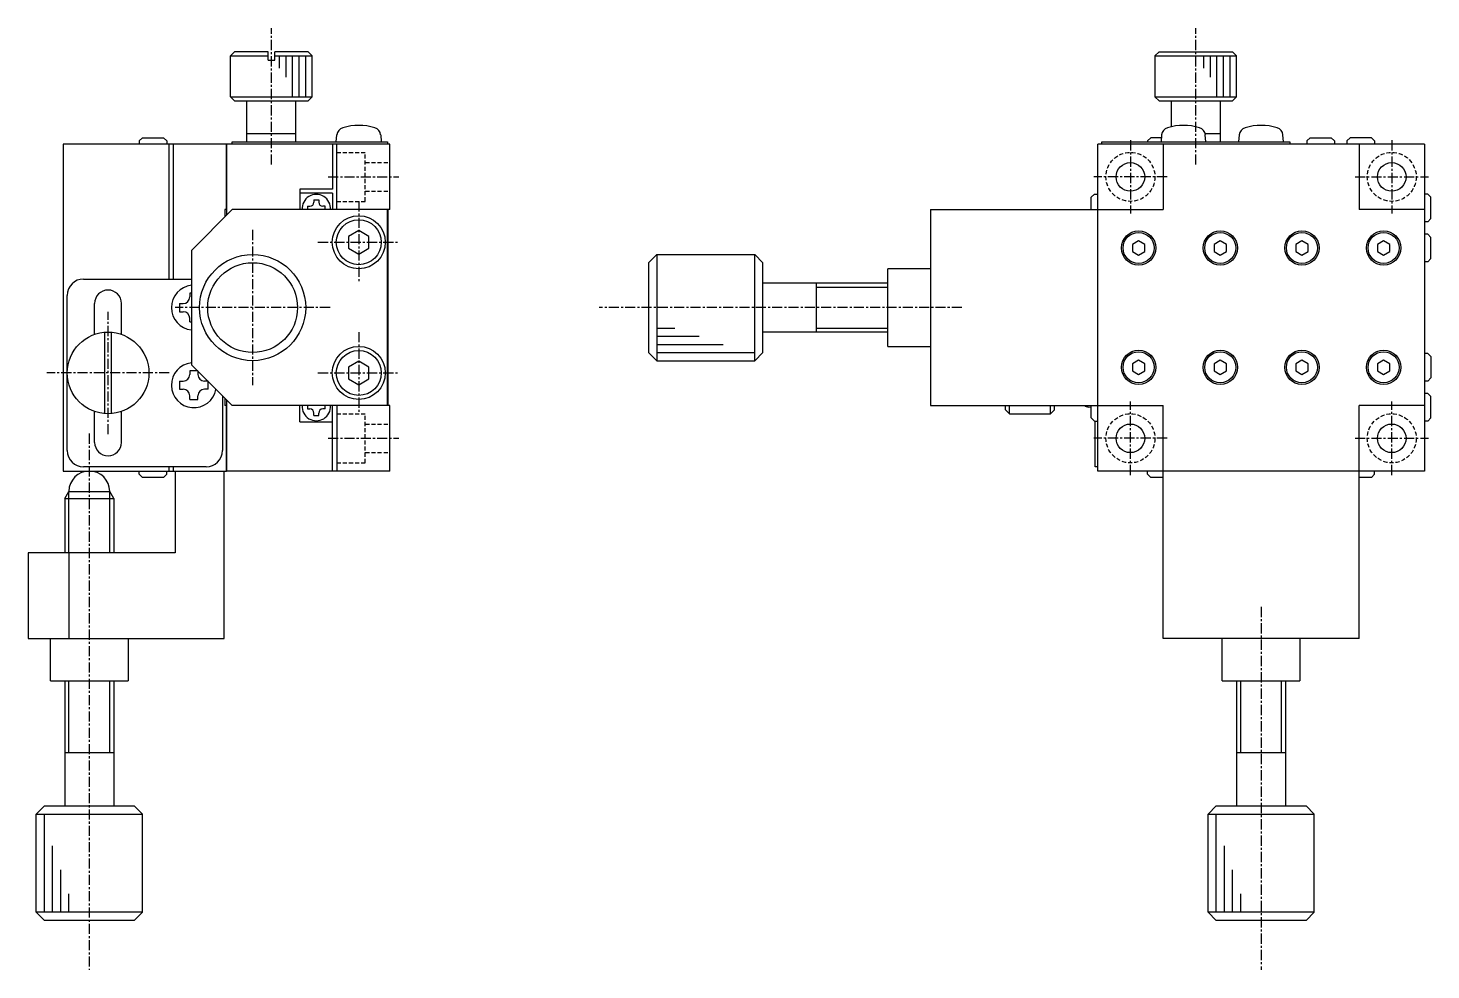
# Model space of a CAD drawing. Extents: x 13 to 396, y -27 to 276.
# Drawn here: x 224.5 to 396.3, y 63.1 to 178.4 of the extents above; entities that cross this region are included whole.
import ezdxf

# ---------------------------------------------------------------- set-up
doc = ezdxf.new("R2010")
doc.units = 0
doc.linetypes.add('CENTER', pattern=[2, 1.25, -0.25, 0.25, -0.25])
doc.linetypes.add('DASHED', pattern=[0.75, 0.5, -0.25])
doc.layers.get('0').update_dxf_attribs({"linetype": 'CONTINUOUS'})
doc.layers.add('CENTER', color=1, linetype='CENTER')

msp = doc.modelspace()

# ---------------------------------------------------------------- linework, layer by layer
at = {"color": 7, "linetype": 'CONTINUOUS'}
for p, q in [((249.79, 175.44), (249.29, 174.94)), ((253.89, 175.44), (249.79, 175.44)), ((253.89, 174.44), (253.89, 175.44)), ((258.79, 175.44), (254.69, 175.44)), ((254.69, 174.44), (254.69, 175.44)), ((259.29, 174.94), (258.79, 175.44)), ((362.98, 175.44), (362.48, 174.94)), ((362.98, 175.44), (371.98, 175.44)), ((372.48, 174.94), (371.98, 175.44)), ((249.29, 174.94), (253.89, 174.94)), ((249.29, 169.94), (249.29, 174.94)), ((253.89, 174.44), (254.69, 174.44)), ((254.69, 174.94), (259.29, 174.94)), ((259.29, 169.94), (259.29, 174.94)), ((362.48, 174.94), (372.48, 174.94)), ((362.48, 174.94), (362.48, 169.94)), ((372.48, 169.94), (372.48, 174.94)), ((249.29, 169.94), (259.29, 169.94)), ((249.29, 169.94), (249.79, 169.44)), ((249.79, 169.44), (258.79, 169.44)), ((251.29, 164.44), (251.29, 169.44)), ((257.29, 164.44), (257.29, 169.44)), ((258.79, 169.44), (259.29, 169.94)), ((362.48, 169.94), (372.48, 169.94)), ((362.48, 169.94), (362.98, 169.44)), ((362.98, 169.44), (371.98, 169.44)), ((364.48, 169.44), (364.48, 166.28)), ((370.48, 169.44), (370.48, 164.44)), ((371.98, 169.44), (372.48, 169.94)), ((238.49, 164.94), (238.09, 164.54)), ((238.49, 164.94), (241.09, 164.94)), ((241.09, 164.94), (241.49, 164.54)), ((251.29, 165.44), (257.29, 165.44)), ((262.24, 164.44), (262.31, 165.29)), ((267.67, 165.29), (267.74, 164.44)), ((361.58, 164.54), (361.98, 164.94)), ((363.27, 164.94), (361.98, 164.94)), ((363.3, 165.29), (363.23, 164.44)), ((368.64, 165.44), (370.48, 165.44)), ((368.73, 164.44), (368.65, 165.29)), ((372.8, 165.29), (372.73, 164.44)), ((378.23, 164.44), (378.15, 165.29)), ((381.08, 164.54), (381.48, 164.94)), ((381.48, 164.94), (384.08, 164.94)), ((384.48, 164.54), (384.08, 164.94)), ((385.98, 164.54), (386.38, 164.94)), ((388.98, 164.94), (386.38, 164.94)), ((388.98, 164.94), (389.38, 164.54)), ((248.79, 164.14), (228.79, 164.14)), ((228.79, 164.14), (228.79, 124.14)), ((238.09, 164.54), (238.09, 164.14)), ((241.49, 164.54), (241.49, 164.14)), ((241.79, 147.64), (241.79, 164.14)), ((242.29, 147.64), (242.29, 164.14)), ((248.79, 164.14), (248.79, 155.44)), ((268.79, 164.14), (248.79, 164.14)), ((248.79, 156.14), (248.79, 164.14)), ((249.49, 164.44), (268.49, 164.44)), ((249.49, 164.14), (249.49, 164.44)), ((261.79, 164.14), (261.79, 158.64)), ((262.29, 156.14), (262.29, 164.14)), ((268.49, 164.44), (268.49, 164.14)), ((268.79, 156.14), (268.79, 164.14)), ((395.48, 164.14), (355.48, 164.14)), ((355.48, 124.14), (355.48, 164.14)), ((355.98, 164.14), (355.98, 164.44)), ((355.98, 164.44), (378.98, 164.44)), ((361.58, 164.54), (361.58, 164.44)), ((363.48, 164.14), (363.48, 156.14)), ((378.98, 164.44), (378.98, 164.14)), ((381.08, 164.54), (381.08, 164.14)), ((384.48, 164.54), (384.48, 164.14)), ((385.98, 164.54), (385.98, 164.14)), ((387.48, 164.14), (387.48, 156.14)), ((389.38, 164.54), (389.38, 164.14)), ((395.48, 164.14), (395.48, 124.14)), ((257.79, 158.64), (257.79, 156.14)), ((261.79, 158.64), (257.79, 158.64)), ((261.79, 158.14), (257.79, 158.14)), ((261.79, 158.14), (261.79, 156.14)), ((258.69, 156.54), (258.69, 156.14)), ((258.69, 156.54), (258.99, 156.54)), ((259.49, 157.34), (260.09, 157.34)), ((259.49, 157.34), (259.49, 157.04)), ((260.09, 157.34), (260.09, 157.04)), ((260.89, 156.54), (260.59, 156.54)), ((260.89, 156.14), (260.89, 156.54)), ((354.68, 157.64), (355.08, 158.04)), ((354.68, 156.14), (354.68, 157.64)), ((355.08, 158.04), (355.48, 158.04)), ((395.88, 158.04), (395.48, 158.04)), ((395.88, 158.04), (396.28, 157.64)), ((396.28, 155.04), (396.28, 157.64)), ((244.49, 151.14), (249.49, 156.14)), ((248.79, 156.14), (248.59, 156.14)), ((248.59, 156.14), (248.59, 155.24)), ((268.79, 156.14), (249.49, 156.14)), ((268.49, 132.14), (268.49, 156.14)), ((268.59, 132.14), (268.59, 156.14)), ((334.98, 156.14), (363.48, 156.14)), ((334.98, 156.14), (334.98, 132.14)), ((395.48, 156.14), (387.48, 156.14)), ((395.88, 154.64), (395.48, 154.64)), ((395.88, 154.64), (396.28, 155.04)), ((264.99, 153.58), (263.74, 152.86)), ((266.24, 152.86), (264.99, 153.58)), ((395.88, 153.14), (395.48, 153.14)), ((395.88, 153.14), (396.28, 152.74)), ((263.74, 152.86), (263.74, 151.42)), ((263.74, 151.42), (264.99, 150.7)), ((264.99, 150.7), (266.24, 151.42)), ((266.24, 151.42), (266.24, 152.86)), ((360.48, 152.31), (359.73, 151.87)), ((359.73, 151.87), (359.73, 151.01)), ((361.23, 151.87), (360.48, 152.31)), ((361.23, 151.01), (361.23, 151.87)), ((370.48, 152.31), (369.73, 151.87)), ((369.73, 151.87), (369.73, 151.01)), ((371.23, 151.87), (370.48, 152.31)), ((371.23, 151.01), (371.23, 151.87)), ((380.48, 152.31), (379.73, 151.87)), ((379.73, 151.87), (379.73, 151.01)), ((381.23, 151.87), (380.48, 152.31)), ((381.23, 151.01), (381.23, 151.87)), ((390.48, 152.31), (389.73, 151.87)), ((389.73, 151.87), (389.73, 151.01)), ((391.23, 151.87), (390.48, 152.31)), ((391.23, 151.01), (391.23, 151.87)), ((396.28, 150.14), (396.28, 152.74)), ((244.49, 151.14), (244.49, 137.14)), ((300.48, 149.64), (301.48, 150.64)), ((300.48, 149.64), (300.48, 138.64)), ((301.48, 150.64), (313.48, 150.64)), ((314.48, 149.64), (313.48, 150.64)), ((314.48, 138.64), (314.48, 149.64)), ((359.73, 151.01), (360.48, 150.57)), ((360.48, 150.57), (361.23, 151.01)), ((369.73, 151.01), (370.48, 150.57)), ((370.48, 150.57), (371.23, 151.01)), ((379.73, 151.01), (380.48, 150.57)), ((380.48, 150.57), (381.23, 151.01)), ((389.73, 151.01), (390.48, 150.57)), ((390.48, 150.57), (391.23, 151.01)), ((395.88, 149.74), (395.48, 149.74)), ((396.28, 150.14), (395.88, 149.74)), ((329.78, 139.39), (329.78, 148.89)), ((334.98, 148.89), (329.78, 148.89)), ((231.29, 147.64), (244.49, 147.64)), ((329.78, 147.14), (314.48, 147.14)), ((320.98, 147.14), (320.98, 141.14)), ((229.29, 126.64), (229.29, 145.64)), ((232.64, 140.86), (232.64, 144.64)), ((235.94, 140.86), (235.94, 144.64)), ((243.04, 144.64), (243.04, 143.64)), ((243.04, 144.64), (243.49, 144.64)), ((244.49, 145.89), (244.29, 145.89)), ((244.29, 145.89), (244.29, 145.44)), ((243.04, 143.64), (243.49, 143.64)), ((244.29, 142.39), (244.29, 142.84)), ((233.89, 131.17), (233.89, 141.14)), ((234.69, 131.14), (234.69, 141.12)), ((244.29, 142.39), (244.49, 142.39)), ((329.78, 141.14), (314.48, 141.14)), ((329.78, 139.39), (334.98, 139.39)), ((264.99, 137.58), (263.74, 136.86)), ((266.24, 136.86), (264.99, 137.58)), ((300.48, 138.64), (301.48, 137.64)), ((301.48, 137.64), (313.48, 137.64)), ((314.48, 138.64), (313.48, 137.64)), ((360.48, 137.71), (359.73, 137.27)), ((361.23, 137.27), (360.48, 137.71)), ((370.48, 137.71), (369.73, 137.27)), ((371.23, 137.27), (370.48, 137.71)), ((380.48, 137.71), (379.73, 137.27)), ((381.23, 137.27), (380.48, 137.71)), ((390.48, 137.71), (389.73, 137.27)), ((391.23, 137.27), (390.48, 137.71)), ((395.88, 138.54), (395.48, 138.54)), ((395.88, 138.54), (396.28, 138.14)), ((396.28, 138.14), (396.28, 135.54)), ((245.29, 136.39), (244.29, 136.39)), ((244.29, 136.39), (244.29, 135.94)), ((244.49, 137.14), (249.49, 132.14)), ((245.29, 136.39), (245.29, 135.94)), ((263.74, 136.86), (263.74, 135.42)), ((266.24, 135.42), (266.24, 136.86)), ((359.73, 137.27), (359.73, 136.41)), ((359.73, 136.41), (360.48, 135.97)), ((360.48, 135.97), (361.23, 136.41)), ((361.23, 136.41), (361.23, 137.27)), ((369.73, 137.27), (369.73, 136.41)), ((369.73, 136.41), (370.48, 135.97)), ((370.48, 135.97), (371.23, 136.41)), ((371.23, 136.41), (371.23, 137.27)), ((379.73, 137.27), (379.73, 136.41)), ((379.73, 136.41), (380.48, 135.97)), ((380.48, 135.97), (381.23, 136.41)), ((381.23, 136.41), (381.23, 137.27)), ((389.73, 137.27), (389.73, 136.41)), ((389.73, 136.41), (390.48, 135.97)), ((390.48, 135.97), (391.23, 136.41)), ((391.23, 136.41), (391.23, 137.27)), ((243.04, 135.14), (243.04, 134.14)), ((243.04, 135.14), (243.49, 135.14)), ((243.04, 134.14), (243.49, 134.14)), ((246.54, 135.14), (246.09, 135.14)), ((246.54, 134.14), (246.09, 134.14)), ((246.54, 134.14), (246.54, 135.14)), ((263.74, 135.42), (264.99, 134.7)), ((264.99, 134.7), (266.24, 135.42)), ((395.88, 135.14), (395.48, 135.14)), ((395.88, 135.14), (396.28, 135.54)), ((244.29, 132.89), (244.29, 133.34)), ((244.29, 132.89), (245.29, 132.89)), ((245.29, 132.89), (245.29, 133.34)), ((248.29, 133.34), (248.29, 126.64)), ((248.59, 133.04), (248.59, 132.14)), ((248.79, 132.84), (248.79, 124.14)), ((395.88, 133.64), (395.48, 133.64)), ((395.88, 133.64), (396.28, 133.24)), ((396.28, 130.64), (396.28, 133.24)), ((232.64, 127.64), (232.64, 131.42)), ((235.94, 127.64), (235.94, 131.42)), ((248.79, 132.14), (248.59, 132.14)), ((248.79, 124.14), (248.79, 132.14)), ((268.79, 132.14), (249.49, 132.14)), ((257.79, 130.14), (257.79, 132.14)), ((258.69, 132.14), (258.69, 131.74)), ((258.69, 131.74), (258.99, 131.74)), ((259.49, 130.94), (259.49, 131.24)), ((259.49, 130.94), (260.09, 130.94)), ((260.09, 130.94), (260.09, 131.24)), ((260.89, 131.74), (260.59, 131.74)), ((260.89, 131.74), (260.89, 132.14)), ((261.79, 124.14), (261.79, 132.14)), ((262.29, 132.14), (262.29, 124.14)), ((268.79, 124.14), (268.79, 132.14)), ((334.98, 132.14), (363.48, 132.14)), ((344.18, 131.64), (344.18, 132.14)), ((344.18, 131.64), (344.68, 131.14)), ((344.68, 131.14), (344.68, 132.14)), ((344.68, 131.14), (349.68, 131.14)), ((349.68, 131.14), (349.68, 132.14)), ((349.68, 131.14), (350.18, 131.64)), ((350.18, 131.64), (350.18, 132.14)), ((354.68, 131.93), (354.33, 131.96)), ((354.68, 130.64), (354.68, 132.14)), ((354.68, 130.64), (355.08, 130.24)), ((363.48, 124.14), (363.48, 132.14)), ((387.48, 124.14), (387.48, 132.14)), ((395.48, 132.14), (387.48, 132.14)), ((396.28, 130.64), (395.88, 130.24)), ((257.79, 130.14), (261.79, 130.14)), ((355.08, 130.24), (355.48, 130.24)), ((355.18, 124.64), (355.18, 130.24)), ((395.88, 130.24), (395.48, 130.24)), ((228.79, 124.14), (248.79, 124.14)), ((246.29, 124.64), (231.29, 124.64)), ((238.09, 123.74), (238.09, 124.14)), ((238.09, 123.74), (238.49, 123.34)), ((241.49, 123.74), (241.09, 123.34)), ((241.49, 123.74), (241.49, 124.14)), ((241.79, 124.14), (241.79, 124.64)), ((242.29, 124.14), (242.29, 124.64)), ((242.49, 124.14), (242.49, 114.14)), ((248.49, 103.64), (248.49, 124.14)), ((268.79, 124.14), (248.79, 124.14)), ((355.48, 124.64), (355.18, 124.64)), ((395.48, 124.14), (355.48, 124.14)), ((361.58, 123.74), (361.58, 124.14)), ((361.98, 123.34), (361.58, 123.74)), ((363.48, 103.64), (363.48, 124.14)), ((387.48, 103.64), (387.48, 124.14)), ((388.98, 123.34), (389.38, 123.74)), ((389.38, 123.74), (389.38, 124.14)), ((241.09, 123.34), (238.49, 123.34)), ((363.48, 123.34), (361.98, 123.34)), ((388.98, 123.34), (387.48, 123.34)), ((228.99, 120.77), (229.49, 121.64)), ((228.99, 120.77), (234.99, 120.77)), ((228.99, 120.77), (228.99, 114.14)), ((229.49, 121.64), (234.49, 121.64)), ((234.99, 120.77), (234.49, 121.64)), ((234.99, 120.77), (234.99, 114.14)), ((242.49, 114.14), (224.49, 114.14)), ((224.49, 114.14), (224.49, 103.64)), ((229.49, 114.14), (229.49, 103.64)), ((224.49, 103.64), (248.49, 103.64)), ((227.24, 98.44), (227.24, 103.69)), ((236.74, 103.64), (236.74, 98.44)), ((387.48, 103.64), (363.48, 103.64)), ((370.73, 98.44), (370.73, 103.64)), ((380.23, 103.64), (380.23, 98.44)), ((227.24, 98.44), (236.74, 98.44)), ((228.99, 98.44), (228.99, 83.14)), ((234.99, 98.44), (234.99, 83.14)), ((370.73, 98.44), (380.23, 98.44)), ((372.48, 98.44), (372.48, 83.14)), ((378.48, 98.44), (378.48, 83.14)), ((234.99, 89.64), (228.99, 89.64)), ((378.48, 89.64), (372.48, 89.64)), ((226.49, 83.14), (225.49, 82.14)), ((226.49, 83.14), (237.49, 83.14)), ((237.49, 83.14), (238.49, 82.14)), ((369.98, 83.14), (368.98, 82.14)), ((369.98, 83.14), (380.98, 83.14)), ((380.98, 83.14), (381.98, 82.14)), ((225.49, 70.14), (225.49, 82.14)), ((238.49, 70.14), (238.49, 82.14)), ((368.98, 70.14), (368.98, 82.14)), ((381.98, 70.14), (381.98, 82.14)), ((226.49, 69.14), (225.49, 70.14)), ((237.49, 69.14), (226.49, 69.14)), ((237.49, 69.14), (238.49, 70.14)), ((369.98, 69.14), (368.98, 70.14)), ((380.98, 69.14), (369.98, 69.14)), ((380.98, 69.14), (381.98, 70.14))]:
    msp.add_line(p, q, dxfattribs=at)
at = {"color": 3, "linetype": 'CONTINUOUS'}
for p, q in [((255.29, 173.46), (255.29, 174.94)), ((256.09, 172.36), (256.09, 174.94)), ((256.89, 169.94), (256.89, 174.94)), ((257.69, 169.94), (257.69, 174.94)), ((258.49, 169.94), (258.49, 174.94)), ((368.48, 173.46), (368.48, 174.94)), ((369.28, 172.36), (369.28, 174.94)), ((370.08, 169.94), (370.08, 174.94)), ((370.88, 169.94), (370.88, 174.94)), ((371.68, 169.94), (371.68, 174.94)), ((301.48, 150.64), (301.48, 137.64)), ((313.48, 137.64), (313.48, 150.64)), ((320.98, 146.64), (329.78, 146.64)), ((301.48, 141.64), (303.71, 141.64)), ((320.98, 141.64), (329.78, 141.64)), ((301.48, 140.64), (306.65, 140.64)), ((301.48, 139.64), (309.6, 139.64)), ((301.48, 138.64), (313.48, 138.64)), ((229.49, 114.14), (229.49, 121.64)), ((234.49, 114.14), (234.49, 121.64)), ((229.49, 89.64), (229.49, 98.44)), ((234.49, 89.64), (234.49, 98.44)), ((372.98, 89.64), (372.98, 98.44)), ((377.98, 89.64), (377.98, 98.44)), ((225.49, 82.14), (238.49, 82.14)), ((226.49, 70.14), (226.49, 82.14)), ((368.98, 82.14), (381.98, 82.14)), ((369.98, 70.14), (369.98, 82.14)), ((227.49, 70.14), (227.49, 78.26)), ((370.98, 70.14), (370.98, 78.26)), ((228.49, 70.14), (228.49, 75.31)), ((371.98, 70.14), (371.98, 75.31)), ((229.49, 70.14), (229.49, 72.37)), ((372.98, 70.14), (372.98, 72.37)), ((238.49, 70.14), (225.49, 70.14)), ((381.98, 70.14), (368.98, 70.14))]:
    msp.add_line(p, q, dxfattribs=at)
at = {"color": 3, "linetype": 'DASHED'}
for p, q in [((262.29, 163.14), (265.79, 163.14)), ((265.79, 157.14), (265.79, 163.14)), ((265.79, 161.89), (268.79, 161.89)), ((265.79, 158.39), (268.79, 158.39)), ((262.29, 157.14), (265.79, 157.14)), ((262.29, 131.14), (265.79, 131.14)), ((265.79, 125.14), (265.79, 131.14)), ((265.79, 129.89), (268.79, 129.89)), ((265.79, 126.39), (268.79, 126.39)), ((262.29, 125.14), (265.79, 125.14))]:
    msp.add_line(p, q, dxfattribs=at)
for centre in [(359.48, 160.14), (391.48, 160.14), (359.48, 128.14), (391.48, 128.14)]:
    msp.add_circle(centre, 3, dxfattribs=at)
at = {"color": 7, "linetype": 'CONTINUOUS'}
for centre, radius in [((359.48, 160.14), 1.75), ((391.48, 160.14), 1.75), ((264.99, 152.14), 3.25), ((264.99, 152.14), 2.75), ((360.48, 151.44), 2.1), ((360.48, 151.44), 1.9), ((370.48, 151.44), 2.1), ((370.48, 151.44), 1.9), ((380.48, 151.44), 2.1), ((380.48, 151.44), 1.9), ((390.48, 151.44), 2.1), ((390.48, 151.44), 1.9), ((251.99, 144.14), 6.5), ((251.99, 144.14), 5.5), ((234.29, 136.14), 5), ((264.99, 136.14), 3.25), ((264.99, 136.14), 2.75), ((360.48, 136.84), 2.1), ((360.48, 136.84), 1.9), ((370.48, 136.84), 2.1), ((370.48, 136.84), 1.9), ((380.48, 136.84), 2.1), ((380.48, 136.84), 1.9), ((390.48, 136.84), 2.1), ((390.48, 136.84), 1.9), ((359.48, 128.14), 1.75), ((391.48, 128.14), 1.75)]:
    msp.add_circle(centre, radius, dxfattribs=at)
for centre, radius, start, end in [((263.31, 165.2), 1, 106.257, 175), ((264.99, 159.44), 7, 73.743, 106.257), ((266.67, 165.2), 1, 5, 73.743), ((364.3, 165.2), 1, 106.257, 175), ((365.98, 159.44), 7, 73.743, 106.257), ((367.66, 165.2), 1, 5, 73.743), ((373.8, 165.2), 1, 106.257, 175), ((375.48, 159.44), 7, 73.743, 106.257), ((377.16, 165.2), 1, 5, 73.743), ((259.79, 156.24), 1.75, 356.7241, 183.2759), ((258.99, 157.04), 0.5, 270, 0), ((260.59, 157.04), 0.5, 180, 270), ((231.29, 145.64), 2, 90, 180), ((234.29, 144.64), 1.65, 0, 180), ((244.79, 144.14), 2.75, 96.2629, 263.7371), ((243.49, 145.44), 0.8, 270, 0), ((243.49, 142.84), 0.8, 0, 90), ((244.79, 134.64), 2.75, 96.2629, 349.45), ((243.49, 135.94), 0.8, 270, 0), ((246.09, 135.94), 0.8, 180, 270), ((243.49, 133.34), 0.8, 0, 90), ((246.09, 133.34), 0.8, 90, 180), ((259.79, 132.04), 1.75, 176.7242, 3.2758), ((258.99, 131.24), 0.5, 0, 90), ((260.59, 131.24), 0.5, 90, 180), ((354.42, 132.96), 1, 235.1167, 265), ((234.29, 127.64), 1.65, 180, 0), ((231.29, 126.64), 2, 180, 270), ((246.29, 126.64), 2, 270, 0), ((231.99, 121.64), 2.5, 0, 180)]:
    msp.add_arc(centre, radius, start, end, dxfattribs=at)
at = {"layer": 'CENTER', "color": 1, "linetype": 'CENTER'}
for p, q in [((254.29, 161.65), (254.29, 178.36)), ((367.48, 161.65), (367.48, 178.36)), ((359.48, 164.64), (359.48, 155.64)), ((391.48, 164.64), (391.48, 155.64)), ((261.23, 160.14), (269.89, 160.14)), ((363.98, 160.14), (354.98, 160.14)), ((386.98, 160.14), (395.98, 160.14)), ((264.99, 157.14), (264.99, 147.14)), ((251.99, 153.64), (251.99, 134.64)), ((259.99, 152.14), (269.99, 152.14)), ((234.29, 128.64), (234.29, 143.64)), ((261.49, 144.14), (242.49, 144.14)), ((338.85, 144.14), (294.41, 144.14)), ((264.99, 141.14), (264.99, 131.14)), ((241.79, 136.14), (226.79, 136.14)), ((259.99, 136.14), (269.99, 136.14)), ((359.48, 123.64), (359.48, 132.64)), ((391.48, 123.64), (391.48, 132.64)), ((231.99, 128.72), (231.99, 63.07)), ((261.23, 128.14), (269.89, 128.14)), ((363.98, 128.14), (354.98, 128.14)), ((386.98, 128.14), (395.98, 128.14)), ((375.48, 107.51), (375.48, 63.07))]:
    msp.add_line(p, q, dxfattribs=at)

doc.saveas('drawing.dxf')
